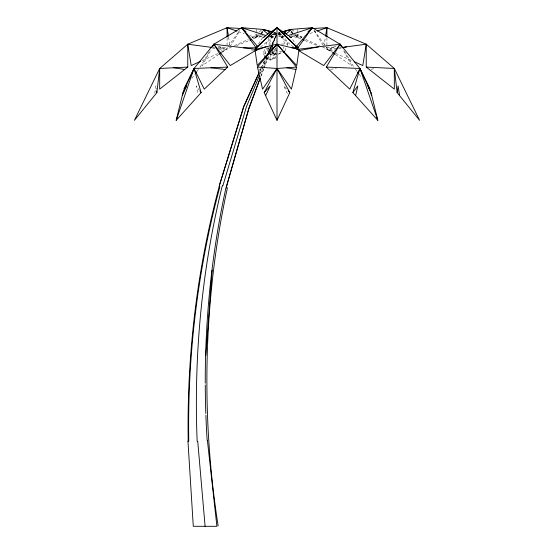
<?xml version="1.0" encoding="UTF-8"?>
<svg xmlns="http://www.w3.org/2000/svg" width="554" height="554" viewBox="0 0 554 554"><rect width="100%" height="100%" fill="white"/><g stroke="black" fill="none" stroke-linecap="round" stroke-linejoin="round"><path stroke-width="0.42" stroke-dasharray="2.77 2.08" d="M154.774 93.231L155.909 85.939L156.394 89.27M323.903 46.432L325.413 37.07M269.978 47.201L269.106 50.172L267.568 50.172L268.489 52.401M283.288 48.607L283.731 47.083M261.114 75.884L263.808 68.641M264.113 67.837L268.607 55.774L264.05 67.747M271.308 48.53L276.398 34.854L271.28 48.489M260.74 76.577L263.752 68.551M260.235 74.077L266.806 58.066M269.77 50.857L276.342 34.847M269.057 37.166L266.218 44.029L273.614 44.029M264.757 56.577L263.288 53.039L265.054 48.787M267.568 50.172L268.801 47.201M265.345 57.99L270.304 60.047L275.262 57.99L277.021 53.745M284.943 50.899L286.84 46.321M287.152 45.56L287.782 44.029L284.943 37.166M260.435 73.073L266.398 58.738M269.715 50.767L271.37 46.785M271.702 45.989L276.335 34.84L272 44.223M259.604 71.771L261.024 68.627M261.377 67.844L264.57 60.767M268.475 52.118L270.608 47.402M272.028 44.251L276.287 34.819M259.861 70.877L260.934 68.523M261.294 67.74L264.507 60.684M268.434 52.062L270.574 47.36M210.319 50.823L202.362 65.545L218.65 54.527M200.084 67.082L209.447 51.584M229.965 46.675L239.896 30.622M258.891 37.111L260.588 34.452M261.01 33.794L262.707 31.135M258.531 43.953L262.575 37.686L264.639 36.259M293.655 47.09L281.508 37.686L283.295 35.061M221.482 52.616L226.129 49.472L227.632 47.367M228.137 46.661L239.716 30.47M191.829 78.287L194.828 74.222M196.822 71.514L198.567 69.153M280.926 37.111L282.575 35.117M253.067 38.953L256.197 37.686L259.085 34.68M261.398 32.277L262.554 31.072M260.345 47.09L272.492 37.686L276.439 33.801M329.685 50.698L333.986 46.834M262.825 35.775L252.091 37.686L256.557 34.043M259.106 31.966L262.291 29.362M278.122 34.348L281.508 37.686L283.419 36.128M276.328 33.642L271.605 36.405L269.376 44.029L270.04 46.321M269.106 53.89L272.824 55.435L275.456 53.89L276.543 50.172L273.565 50.172M278.35 54.029L282.395 51.66L278.537 51.66M275.262 57.99L266.799 57.99L270.304 60.047L273.808 57.99L275.262 53.039L274.05 48.904M255.318 37.111L259.625 34.618M260.345 34.209L263.212 32.547M266.017 36.626L262.575 37.686L264.743 36.439M262.575 37.686L264.77 36.543M252.091 37.686L258.289 34.646M261.384 33.129L262.928 32.374M229.065 48.136L231.371 47.09M234.439 45.698L248.254 39.424M202.12 60.656L218.498 53.316M221.621 51.917L227.078 49.472L227.078 46.958M326.368 47.367L327.871 49.472L336.306 45.837M269.376 36.405L276.238 33.565M272.824 55.435L276.543 53.89L270.193 53.89L272.824 55.435L272.824 50.92M278.524 54.188L282.339 52.609M236.634 45.601L249.155 40.532M290.171 36.058L297.803 37.686L304.271 35.463M309.935 33.524L315.6 31.585M281.508 37.686L284.749 36.633M271.391 34.971L276.217 33.489M280.137 32.319L278.572 32.783L280.137 32.395M329.665 50.698L334.498 49.597M338.522 48.676L341.742 47.942M249.729 35.463L256.197 37.686L263.829 36.058M272.007 34.313L276.176 33.42L272 34.14M278.634 32.921L280.262 32.596M258.856 69.326L263.046 68.551M370.979 69.222L375.203 68.564M326.922 46.958L326.922 49.472L336.063 48.246M339.38 47.803L341.063 47.575M330.516 69.285L336.396 68.578M270.117 36.405L277 36.405M278.537 36.405L284.624 36.405M281.238 44.029L287.782 44.029M270.193 46.453L272.824 46.453M217.937 47.803L227.32 47.803M326.68 47.803L336.063 47.803M273.108 48.08L266.799 48.08L265.345 53.039L265.83 54.687M272.381 51.66L277 51.66M263.288 53.039L267 53.039M271.128 53.039L276.626 53.039M212.937 47.575L214.62 47.803M217.937 48.246L227.078 49.472M278.662 33.545L282 34.14M291.175 35.775L301.909 37.686L297.443 34.043M251.121 49.895L253.58 50.379M273.738 32.596L276.183 33.081L273.863 32.395M278.648 33.6L281.993 34.313M212.258 47.942L215.478 48.676M219.502 49.597L224.335 50.698M273.863 32.319L276.217 33.018M278.572 33.732L282.609 34.971M289.015 36.945L291.425 37.686L295.469 43.953M269.251 36.633L272.492 37.686L270.705 35.061M238.4 31.585L244.065 33.524M294.915 34.68L297.803 37.686L300.933 38.953M304.845 40.532L317.366 45.601M278.524 33.877L283.101 35.775M271.716 46.612L273.136 47.201M271.661 52.609L276.238 54.5M217.694 45.837L226.129 49.472M326.922 49.472L332.379 51.917M335.502 53.316L351.88 60.656M305.746 39.424L319.561 45.698M322.629 47.09L324.935 48.136M291.072 32.374L292.616 33.129M295.711 34.646L301.909 37.686M289.23 36.543L291.425 37.686L289.361 36.259M289.257 36.439L291.425 37.686M290.788 32.547L293.655 34.209M294.375 34.618L298.682 37.111M278.35 34.036L282.395 36.405L284.624 44.029M271.702 46.848L273.808 48.08M271.605 51.66L276.328 54.424M327.871 49.472L332.518 52.616M335.35 54.527L351.638 65.545L343.681 50.823M291.709 29.362L294.894 31.966M270.581 36.128L272.492 37.686M220.014 46.834L224.315 50.698M291.446 31.072L292.602 32.277M286.529 88.965L283.786 85.939L287.692 94.166M271.425 35.117L273.074 37.111M199.634 90.6L196.178 85.939L198.007 94.042M355.433 69.153L357.178 71.514M359.172 74.222L362.171 78.287M314.284 30.47L325.863 46.661M291.293 31.135L292.99 33.794M293.412 34.452L295.109 37.111M314.104 30.622L324.035 46.675M344.553 51.584L353.916 67.082M275.262 48.08L276.432 50.913M267.797 47.845L269.376 51.66M275.892 47.942L276.321 49.431M270.269 47.083L270.712 48.607M228.587 37.07L230.097 46.432M326.922 37.748L326.922 46.127M297.803 29.362L297.803 37.686M270.304 53.863L270.304 60.047M256.197 29.362L256.197 37.686M227.078 37.748L227.078 46.127"/><path stroke-width="0.83" d="M205.825 355.536L212.168 270.054M211.261 47.353L187.764 44.202L187.764 67.082L159.684 68.467L134.414 120.336L156.872 92.601L159.684 68.467L187.764 44.202L227.078 27.7L241.641 28.531M312.359 28.531L326.922 27.7L366.236 44.202L394.316 68.467L419.586 120.336L397.128 92.601L398.091 85.939L399.607 95.662M342.303 47.409L366.236 44.202L362.801 65.545L354.124 61.653M325.551 36.218L326.922 27.7L317.213 31.031M355.633 95.662L357.822 85.939L352.877 92.601L377.828 120.336L371.007 92.601L359.955 68.467L340.101 44.202L312.297 27.7L291.709 29.362L281.709 31.862M296.535 67.082L291.425 89.132L277 68.467L257.465 67.082L262.575 89.132L277 68.467L296.535 67.082L277 44.202L254.978 49.472L277 27.7L288.676 35.781M212.12 47.152L213.899 44.202L227.715 67.082L194.045 68.467L201.123 92.601L176.172 120.336L182.993 92.601L194.045 68.467L213.899 44.202L241.703 27.7L262.291 29.362L272.291 31.862M226.101 188.076L248.822 108.868L260.214 78.294M226.226 187.12L248.995 107.871L260.138 78.183M352.877 92.601L359.955 68.467L326.285 67.082L340.101 44.202L341.88 47.152M222.86 185.839L246.523 106.527L259.445 75.462M219.294 185.486L243.802 106.153L259.147 72.442M219.169 186.435L243.372 107.982M176.172 120.336L194.045 68.467L204.246 89.132L227.715 67.082M268.053 54.749L268.718 53.156M182.245 95.662L186.58 85.939L182.993 92.601M243.621 107.151L258.891 73.343M265.996 57.623L267.056 55.261M265.934 57.547L267.721 53.627M277 120.336L289.818 92.601L277 68.467L264.182 92.601L277 120.336L277 27.7L265.324 35.781M265.595 95.662L270.214 85.939L264.182 92.601M194.045 68.467L183.845 89.132L186.892 84.997M367.157 85.067L370.155 89.132L359.955 68.467L349.754 89.132L326.285 67.082M212.708 46.411L213.899 44.202L257.271 49.472L241.703 27.7L266.01 35.581M257.188 46.044L255.837 48.136L277 27.7L298.163 48.136L296.812 46.044M284.631 33.095L286.411 30.47L291.709 29.362L285.975 34.043M195.327 73.55L196.532 71.909M341.292 46.411L340.101 44.202L323.702 65.545L298.786 50.698L318.411 46.834M284.216 33.129L286.411 30.47M295.005 48.136L312.297 27.7L287.99 35.581M257.465 67.082L277 44.202L299.022 49.472L296.757 65.545L277 44.202L257.243 65.545L255.096 50.317M308.017 31.813L309.852 30.048M311.078 28.877L312.297 27.7L296.729 49.472L340.101 44.202M187.764 67.082L159.684 89.132L159.684 68.467M219.356 54.05L221.233 52.782M257.271 49.472L230.298 65.545L213.899 44.202M200.555 61.349L191.199 65.545L187.764 44.202M283.101 52.291L284.624 51.66L283.136 51.66M249.937 40.22L251.502 39.583M255.152 50.698L265.989 46.834M282.492 31.751L287.201 30.47M342.552 47.755L346.575 46.834M268.025 34.043L262.291 29.362L267.589 30.47L269.369 33.095M243.525 47.803L256.08 47.803M292.041 47.803L297.332 47.803M270.594 50.172L272.083 50.172M366.236 44.202L366.236 67.082L394.316 68.467L397.128 92.601M210.88 67.775L225.159 69.485M173.727 67.775L184.711 69.485M286.771 67.775L295.981 69.485M266.799 30.47L271.508 31.751M227.078 36.91L227.078 27.7L236.787 31.031M302.498 39.583L304.063 40.22M332.767 52.782L334.865 54.202M366.236 67.082L394.316 89.132L394.316 68.467M242.922 28.877L241.703 27.7L257.88 46.82M244.148 30.048L245.983 31.813M277 27.7L297.803 48.26M288.17 90.787L289.818 92.601M200.132 91.272L201.123 92.601M357.676 72.193L358.673 73.55M368.216 87.421L371.007 92.601M370.758 93.418L371.755 95.662M268.489 52.401L269.106 53.89M264.757 56.577L265.345 57.99M359.955 68.467L377.828 120.336M269.542 51.66L269.978 53.149M266.072 55.511L266.557 57.166M227.078 27.7L228.449 36.218M156.63 90.939L156.872 92.601M207.39 440.305L216.912 526.3L193.284 526.3L187.951 441.088M197.736 441.372L205.098 526.3M326.922 27.7L326.922 36.91M272.824 48.69L272.824 50.172M207.154 440.333A653.519 462.029 89.4 0 1 205.887 415.285M205.825 413.554A653.519 462.029 89.4 0 1 205.264 384.94M205.257 383.209A653.519 462.029 89.4 0 1 225.928 187.993M218.158 525.947A660.216 464.328 87.9 0 1 227.452 187.702M188.762 441.032A663.526 470.111 -87.8 0 1 219.862 186.788M188.215 441.531A668.29 472.957 -89.4 0 1 219.467 185.576M197.155 441.406A666.621 470.27 88.4 0 1 222.341 185.569"/></g></svg>
